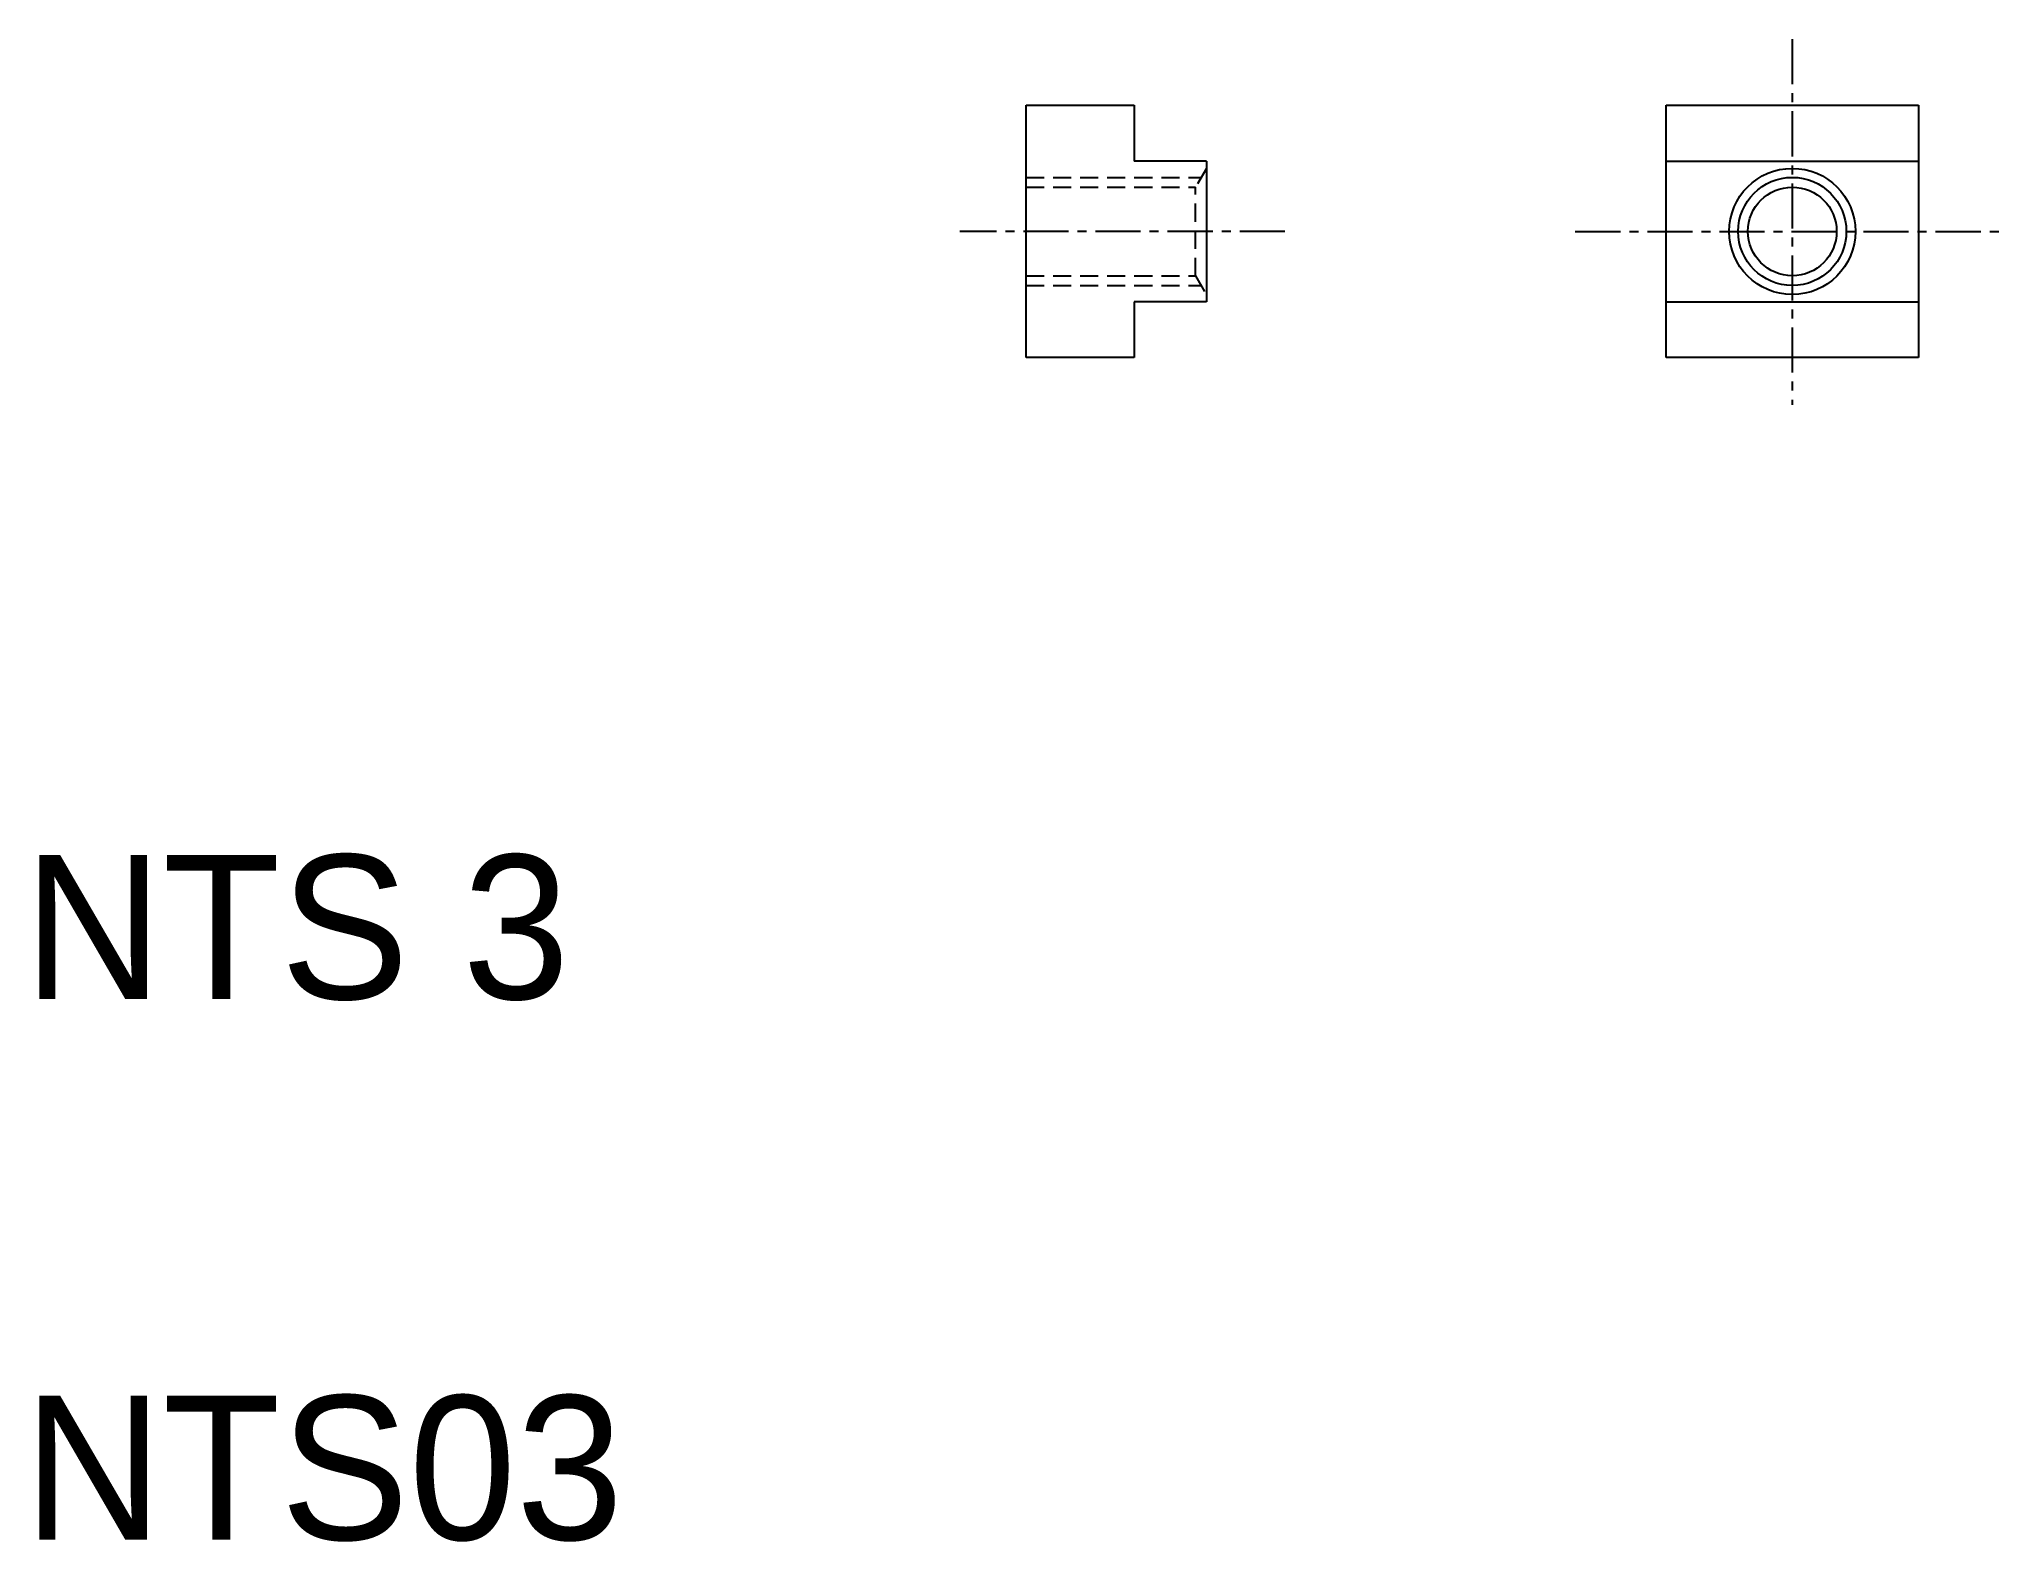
# Model space of a CAD drawing. Extents: x 10.4 to 64.8, y 9.9 to 51.6.
import ezdxf

# ---------------------------------------------------------------- set-up
doc = ezdxf.new("R2010")
doc.units = 0
doc.linetypes.add('CENTER', pattern=[2, 1.25, -0.25, 0.25, -0.25])
doc.linetypes.add('DASHED', pattern=[0.75, 0.5, -0.25])
doc.layers.get('0').update_dxf_attribs({"linetype": 'CONTINUOUS'})
doc.layers.add('CENTER', color=1, linetype='CENTER')

msp = doc.modelspace()

# ---------------------------------------------------------------- linework, layer by layer
at = {"color": 7, "linetype": 'CONTINUOUS'}
for p, q in [((37.829, 42.794), (37.829, 49.794)), ((37.829, 49.794), (40.829, 49.794)), ((40.829, 49.794), (40.829, 48.244)), ((55.588, 49.794), (62.588, 49.794)), ((55.588, 42.794), (55.588, 49.794)), ((62.588, 49.794), (62.588, 42.794)), ((42.829, 48.244), (40.829, 48.244)), ((42.829, 48.244), (42.829, 44.344)), ((55.588, 48.244), (62.588, 48.244)), ((40.829, 44.344), (40.829, 42.794)), ((42.829, 44.344), (40.829, 44.344)), ((55.588, 44.344), (62.588, 44.344)), ((57.338, 44.344), (57.338, 44.344)), ((59.088, 44.344), (59.088, 44.344)), ((40.829, 42.794), (37.829, 42.794)), ((62.588, 42.794), (55.588, 42.794))]:
    msp.add_line(p, q, dxfattribs=at)
at = {"color": 3, "linetype": 'DASHED'}
for p, q in [((42.829, 48.044), (42.528, 47.524)), ((37.829, 47.794), (42.685, 47.794)), ((37.829, 47.524), (42.528, 47.524)), ((42.528, 45.065), (42.528, 47.524)), ((37.829, 45.065), (42.528, 45.065)), ((37.829, 44.794), (42.685, 44.794)), ((42.528, 45.065), (42.829, 44.544))]:
    msp.add_line(p, q, dxfattribs=at)
at = {"color": 7, "linetype": 'CONTINUOUS'}
for radius in [1.75, 1.23]:
    msp.add_circle((59.088, 46.294), radius, dxfattribs=at)
at = {"color": 3, "linetype": 'CONTINUOUS'}
msp.add_circle((59.088, 46.294), 1.5, dxfattribs=at)
at = {"layer": 'CENTER', "color": 1, "linetype": 'CENTER'}
for p, q in [((59.088, 51.627), (59.088, 41.488)), ((45.004, 46.294), (35.989, 46.294)), ((53.067, 46.294), (64.847, 46.294))]:
    msp.add_line(p, q, dxfattribs=at)

# ---------------------------------------------------------------- texts
at = {"color": 7, "linetype": 'CONTINUOUS'}
for s, p in [('NTS 3', (10, 25)), ('NTS03', (10, 10))]:
    msp.add_text(s, height=4, dxfattribs=at).set_placement(p)

doc.saveas('drawing.dxf')
